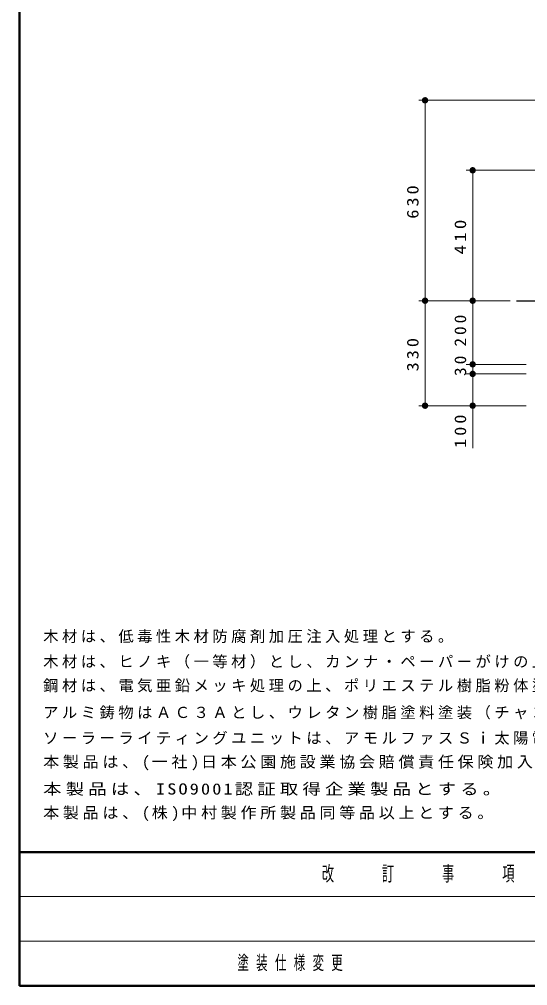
# Model space of a CAD drawing. Units: millimetres on the paper, scale 1:20. Extents: x -365 to 0, y 0 to 257.
# Drawn here: x -365 to -285.2, y 0 to 151.9 of the extents above; entities that cross this region are included whole.
import ezdxf

# ---------------------------------------------------------------- set-up
doc = ezdxf.new("R2010")
doc.units = ezdxf.units.MM
doc.layers.add('1_20', color=7, linetype='Continuous', lineweight=25)
doc.layers.add('NAKAMURA図枠', color=7, linetype='Continuous', lineweight=13)
doc.layers.add('CLASS1', color=7, linetype='Continuous')
doc.layers.add('図デ_タ_99_', color=7, linetype='Continuous')
doc.styles.add('ＭＳ ゴシック', font='')
doc.styles.get('ＭＳ ゴシック').set_extended_font_data('MS Gothic')

# ---------------------------------------------------------------- blocks, each defined once
blk = doc.blocks.new('filled_dot')
at = {"color": 0, "linetype": 'Continuous', "lineweight": -2, "const_width": 1.25}
blk.add_lwpolyline([(-0.625, 0, 1), (0.625, 0, 1)], format="xyb", close=True, dxfattribs=at)

msp = doc.modelspace()

# ---------------------------------------------------------------- linework, layer by layer
at = {"layer": '1_20', "lineweight": 13}
for p, q in [((-281.507, 139.162), (-302.271, 139.162)), ((-301.271, 107.662), (-301.271, 139.162)), ((-276.757, 128.162), (-294.794, 128.162)), ((-293.794, 107.662), (-293.794, 128.162)), ((-287.907, 107.662), (-302.271, 107.662)), ((-301.271, 91.162), (-301.271, 107.662)), ((-287.907, 107.662), (-294.794, 107.662)), ((-293.794, 97.662), (-293.794, 107.662)), ((-285.407, 97.662), (-294.794, 97.662)), ((-293.794, 96.162), (-293.794, 97.662)), ((-285.407, 96.162), (-294.794, 96.162)), ((-293.794, 84.464), (-293.794, 96.162)), ((-285.407, 91.162), (-302.271, 91.162))]:
    msp.add_line(p, q, dxfattribs=at)
at = {"layer": '1_20'}
msp.add_line((-286.907, 107.662), (-281.907, 107.662), dxfattribs=at)
at = {"layer": 'NAKAMURA図枠', "lineweight": 50}
for p, q in [((-365, 257), (-365, 0)), ((-365, 21), (0, 21)), ((-365, 0), (0, 0))]:
    msp.add_line(p, q, dxfattribs=at)
at = {"layer": 'NAKAMURA図枠'}
for p, q in [((-365, 14), (-238.5, 14)), ((-365, 7), (-238.5, 7))]:
    msp.add_line(p, q, dxfattribs=at)

# ---------------------------------------------------------------- block references
at = {"layer": '1_20', "lineweight": 13, "xscale": 0.4, "yscale": 0.4}
for p, rotation in [((-301.271, 139.162), 270), ((-293.794, 128.162), 270), ((-301.271, 107.662), 270), ((-301.271, 107.662), 90), ((-293.794, 107.662), 270), ((-293.794, 107.662), 90), ((-293.794, 97.662), 270), ((-293.794, 97.662), 90), ((-293.794, 96.162), 270), ((-293.794, 96.162), 90), ((-301.271, 91.162), 90), ((-293.794, 91.162), 90)]:
    msp.add_blockref('filled_dot', p, dxfattribs=dict(at, rotation=rotation))

# ---------------------------------------------------------------- texts
at = {"layer": '1_20', "char_height": 1.833, "attachment_point": 8, "rotation": 90, "style": 'ＭＳ ゴシック'}
for s, insert in [('\\T1.33;\\W1.15;630', (-302.271, 123.412)), ('\\T1.33;\\W1.2;410', (-294.794, 117.912)), ('\\T1.33;\\W1.1;200', (-294.794, 103.183)), ('\\T1.33;\\W1.15;330', (-302.271, 99.412)), ('\\T1.34;\\W1.1;30', (-294.794, 97.662)), ('\\T1.33;\\W1.15;100', (-294.794, 87.38))]:
    msp.add_mtext(s, dxfattribs=dict(at, insert=insert))
at = {"layer": 'CLASS1', "char_height": 1.76, "attachment_point": 7, "style": 'ＭＳ ゴシック'}
for s, insert in [('\\T1.23;木材は、低毒性木材防腐剤加圧注入処理とする。', (-361.257, 53.841)), ('\\T1.23;木材は、ヒノキ（一等材）とし、カンナ・ペーパーがけの上、木材保護着色塗料（メイプル）塗装仕上げとする。', (-361.257, 49.841)), ('\\T1.23;鋼材は、電気亜鉛メッキ処理の上、ポリエステル樹脂粉体塗装(チャコールグレー）仕上げとする。', (-361.257, 45.841)), ('\\T1.23;アルミ鋳物はＡＣ３Ａとし、ウレタン樹脂塗料塗装（チャコールグレー）仕上げとする。', (-361.257, 41.841)), ('\\T1.23;ソーラーライティングユニットは、アモルファスＳｉ太陽電池と電気二重層コンデンサー蓄電及び、ＬＥＤ発光装置のユニットとする。', (-361.257, 37.841)), ('\\T1.23;\\W1.05;本製品は、(一社)日本公園施設業協会賠償責任保険加入製品とする。', (-361.257, 33.841)), ('\\T1.23;\\W1.2;本製品は、ISO9001認証取得企業製品とする。', (-361.257, 29.841)), ('\\T1.23;\\W1.05;本製品は、(株)中村製作所製品同等品以上とする。', (-361.257, 25.841))]:
    msp.add_mtext(s, dxfattribs=dict(at, insert=insert))
at = {"layer": 'NAKAMURA図枠', "color": 4, "insert": (-301.75, 17.5), "char_height": 2.346, "attachment_point": 5, "style": 'ＭＳ ゴシック'}
msp.add_mtext('\\T1.64;\\W0.6;改\u3000\u3000訂\u3000\u3000事\u3000\u3000項', dxfattribs=at)
at = {"layer": '図デ_タ_99_', "insert": (-330.75, 3.5), "char_height": 2.199, "attachment_point": 4, "style": 'ＭＳ ゴシック'}
msp.add_mtext('\\T1.64;\\W0.6;塗装仕様変更', dxfattribs=at)

doc.saveas('drawing.dxf')
